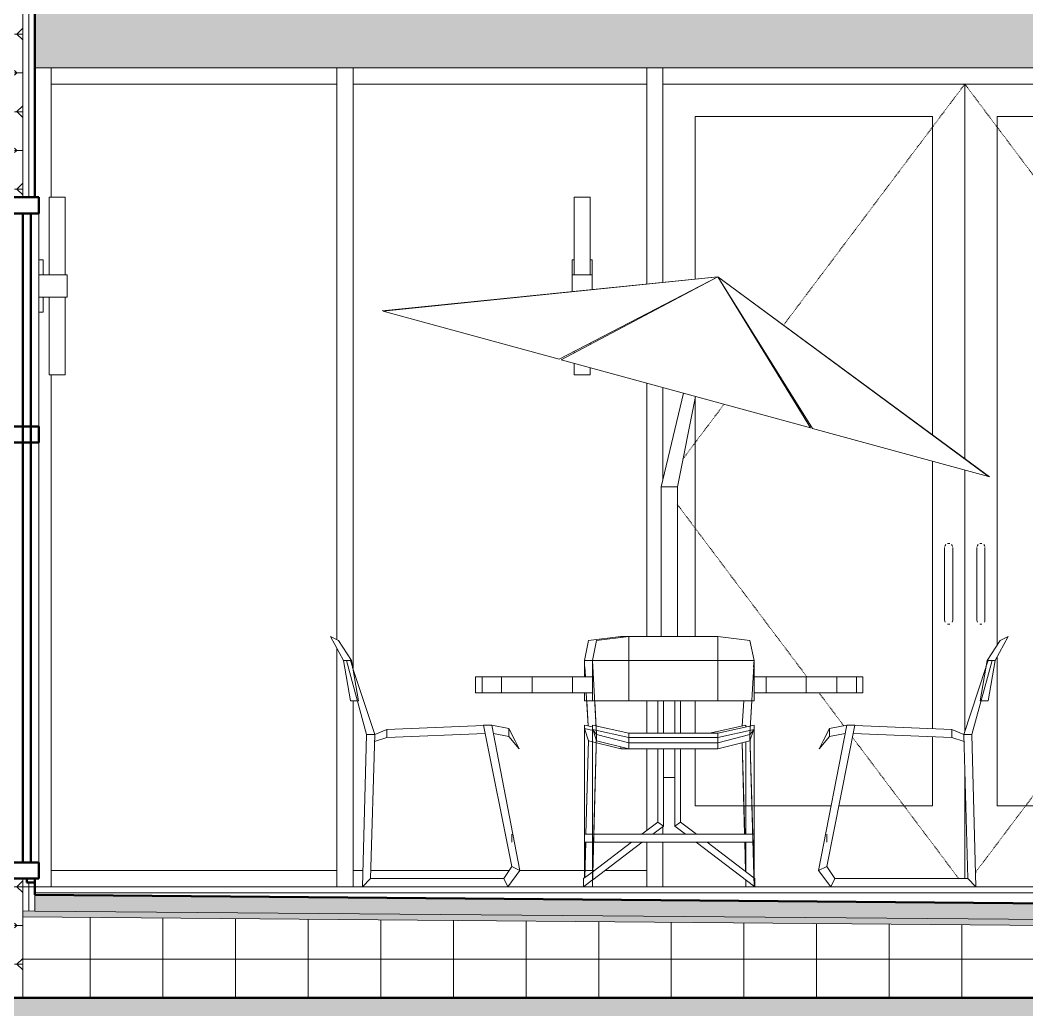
# Model space of a CAD drawing. Header units: inches. Extents: x -4169 to 1217, y -214 to 588.
# Drawn here: x -3401.7 to -3276.9, y -15.2 to 107.3 of the extents above; entities that cross this region are included whole.
import ezdxf

# ---------------------------------------------------------------- set-up
doc = ezdxf.new("R2010")
doc.units = ezdxf.units.IN
doc.header["$MEASUREMENT"] = 0
for name, pattern in [('Aligning Line 1_8_', [0.25, 0.125, -0.125]), ('Dash 1_16_', [0.125, 0.0625, -0.0625]), ('Grid Line 1_2_', [0.875, 0.5, -0.125, 0.125, -0.125])]:
    doc.linetypes.add(name, pattern=pattern)
for name, color, linetype, lineweight in [('0-1', 7, 'Continuous', 5), ('A-DOOR', 31, 'Continuous', 13), ('A-DOOR-3', 31, 'Continuous', 9), ('A-DOOR-4', 31, 'Dash 1_16_', 9), ('A-DOOR-FRAM', 31, 'Continuous', 9), ('A-FLOR', 192, 'Continuous', 13), ('A-FLOR-3', 192, 'Continuous', 50), ('A-FLOR-LEVL-1', 51, 'Grid Line 1_2_', 9), ('A-FLOR-MCUT', 51, 'Continuous', 13), ('A-FLOR-PATT-1', 8, 'Continuous', 9), ('A-GLAZ', 151, 'Continuous', 13), ('A-GLAZ-2', 151, 'Continuous', 50), ('A-GLAZ-CWMG', 51, 'Continuous', 9), ('A-WALL', 113, 'Continuous', 13), ('A-WALL-2', 113, 'Continuous', 50), ('A-WALL-PATT-3', 111, 'Continuous', 9), ('E-LITE-EQPM', 33, 'Continuous', 9), ('G-ANNO-SYMB', 111, 'Aligning Line 1_8_', 9), ('G-ANNO-SYMB-2', 147, 'Aligning Line 1_8_', 9), ('G-IMPT', 8, 'Continuous', 9), ('L-SITE', 91, 'Continuous', 9)]:
    doc.layers.add(name, color=color, linetype=linetype, lineweight=lineweight)
pattern_1 = [(0, (0, 0), (0, 4.798), []), (315, (0, 0), (4.7984266, 0), [6.786, -6.786]), (45, (0, 0), (4.7984266, 0), [6.786, -6.786])]

# ---------------------------------------------------------------- blocks, each defined once
blk = doc.blocks.new('CTR - 2nd Phase_rvt-1-BUILDING ELEVATION - COURTYARD - LOOKING EAST')
at = {"layer": 'A-FLOR-LEVL-1'}
blk.add_line((-4168.71, 0), (-1814.21, 0), dxfattribs=at)
blk = doc.blocks.new('CTR  - Topography_rvt-1-BUILDING ELEVATION - COURTYARD - LOOKING EAST')
at = {"layer": 'A-FLOR-LEVL-1'}
blk.add_line((-4168.71, 0), (-1814.21, 0), dxfattribs=at)
at = {"layer": 'G-ANNO-SYMB-2'}
blk.add_line((-1910.92, 0), (-4072.02, 0), dxfattribs=at)
blk = doc.blocks.new('CTR - 1st Phase - Common Walls_rvt-1-BUILDING ELEVATION - COURTYARD - LOOKING EAST')
at = {"layer": 'A-FLOR-LEVL-1'}
blk.add_line((-4168.71, 0), (-1814.21, 0), dxfattribs=at)
at = {"layer": 'G-ANNO-SYMB-2'}
blk.add_line((-1910.92, 0), (-4072.02, 0), dxfattribs=at)
blk = doc.blocks.new('Outdoor Table01 - 02ZUTB01_dwg-1294291-BUILDING ELEVATION - COURTYARD - LOOKING EAST')
at = {"layer": 'G-IMPT'}
for p, q in [((-3133.12, 75.5), (-3174.7, 71.29)), ((-3133.12, 75.5), (-3174.7, 71.29)), ((-3133.12, 75.5), (-3174.59, 71.26)), ((-3133.12, 75.5), (-3152.76, 65.31)), ((-3152.51, 65.24), (-3133.12, 75.5)), ((-3133.12, 75.5), (-3121.63, 56.82)), ((-3133.12, 75.5), (-3099.44, 50.77)), ((-3133.12, 75.5), (-3099.44, 50.77)), ((-3133.12, 75.5), (-3121.38, 56.75)), ((-3133.12, 75.5), (-3099.55, 50.8)), ((-3174.59, 71.26), (-3152.76, 65.31)), ((-3152.51, 65.24), (-3121.63, 56.82)), ((-3140.12, 49.5), (-3137.34, 61.1)), ((-3138.12, 49.5), (-3135.88, 60.7)), ((-3121.38, 56.75), (-3099.55, 50.8)), ((-3140.12, 31), (-3140.12, 49.5)), ((-3140.12, 49.5), (-3138.12, 49.5)), ((-3138.12, 31), (-3138.12, 49.5)), ((-3181.11, 31), (-3180.11, 30.5)), ((-3181.11, 31), (-3179.49, 28)), ((-3178.49, 28), (-3180.11, 30.5)), ((-3149.12, 30.5), (-3149.62, 28)), ((-3145.12, 31), (-3149.12, 30.5)), ((-3148.12, 30.5), (-3148.62, 28)), ((-3144.12, 31), (-3148.12, 30.5)), ((-3144.12, 31), (-3145.12, 31)), ((-3145.12, 31), (-3145.12, 30.87)), ((-3144.12, 31), (-3133.12, 31)), ((-3144.12, 31), (-3144.12, 28)), ((-3133.12, 31), (-3129.12, 30.5)), ((-3133.12, 31), (-3133.12, 28)), ((-3128.62, 28), (-3129.12, 30.5)), ((-3098.14, 30.5), (-3099.75, 28)), ((-3097.14, 31), (-3098.75, 28)), ((-3098.14, 30.5), (-3097.14, 31)), ((-3179.49, 28), (-3178.62, 23)), ((-3179.49, 28), (-3179.12, 28)), ((-3178.62, 28), (-3179.12, 28)), ((-3179.12, 28), (-3176.62, 18.83)), ((-3178.37, 27.21), (-3178.62, 28)), ((-3178.62, 28), (-3178.49, 28)), ((-3178.49, 28), (-3177.62, 23)), ((-3149.62, 28), (-3149.62, 26)), ((-3148.62, 28), (-3149.62, 28)), ((-3148.12, 18.83), (-3148.62, 28)), ((-3148.58, 27.21), (-3148.62, 28)), ((-3148.62, 28), (-3148.62, 23)), ((-3144.12, 28), (-3148.62, 28)), ((-3144.12, 28), (-3133.12, 28)), ((-3144.12, 28), (-3144.12, 23)), ((-3133.12, 28), (-3128.62, 28)), ((-3133.12, 28), (-3133.12, 23)), ((-3128.62, 28), (-3129.12, 18.83)), ((-3128.62, 28), (-3128.67, 27.21)), ((-3128.62, 28), (-3128.62, 23)), ((-3101.62, 18.83), (-3099.12, 28)), ((-3099.75, 28), (-3100.62, 23)), ((-3099.88, 27.21), (-3099.62, 28)), ((-3099.62, 28), (-3099.75, 28)), ((-3099.62, 28), (-3099.12, 28)), ((-3098.75, 28), (-3099.62, 23)), ((-3098.75, 28), (-3099.12, 28)), ((-3175.62, 18.83), (-3178.35, 27.15)), ((-3149.51, 26), (-3149.58, 27.21)), ((-3102.62, 18.83), (-3099.9, 27.15)), ((-3162.31, 26), (-3163.12, 26)), ((-3163.12, 24), (-3163.12, 26)), ((-3159.91, 26), (-3162.31, 26)), ((-3162.31, 24), (-3162.31, 26)), ((-3156.09, 26), (-3159.91, 26)), ((-3159.91, 24), (-3159.91, 26)), ((-3151.12, 26), (-3156.09, 26)), ((-3156.09, 24), (-3156.09, 26)), ((-3148.62, 26), (-3151.12, 26)), ((-3151.12, 24), (-3151.12, 26)), ((-3127.12, 26), (-3128.62, 26)), ((-3122.15, 26), (-3127.12, 26)), ((-3127.12, 24), (-3127.12, 26)), ((-3118.34, 26), (-3122.15, 26)), ((-3122.15, 24), (-3122.15, 26)), ((-3115.94, 26), (-3118.34, 26)), ((-3118.34, 24), (-3118.34, 26)), ((-3115.12, 26), (-3115.94, 26)), ((-3115.94, 24), (-3115.94, 26)), ((-3115.12, 24), (-3115.12, 26)), ((-3162.31, 24), (-3163.12, 24)), ((-3159.91, 24), (-3162.31, 24)), ((-3156.09, 24), (-3159.91, 24)), ((-3151.12, 24), (-3156.09, 24)), ((-3148.62, 24), (-3151.12, 24)), ((-3149.62, 24), (-3149.62, 23)), ((-3149.18, 19.9), (-3149.41, 24)), ((-3127.12, 24), (-3128.62, 24)), ((-3122.15, 24), (-3127.12, 24)), ((-3118.34, 24), (-3122.15, 24)), ((-3115.94, 24), (-3118.34, 24)), ((-3115.12, 24), (-3115.94, 24)), ((-3177.76, 23), (-3178.62, 23)), ((-3177.62, 23), (-3177.68, 23)), ((-3149.62, 23), (-3148.62, 23)), ((-3149.35, 23), (-3149.18, 19.9)), ((-3144.12, 23), (-3148.62, 23)), ((-3148.12, 18.83), (-3148.35, 23)), ((-3133.12, 23), (-3144.12, 23)), ((-3140.54, 23), (-3140.54, 19)), ((-3139.83, 23), (-3139.83, 19)), ((-3138.42, 19), (-3138.42, 23)), ((-3137.71, 19), (-3137.71, 23)), ((-3128.62, 23), (-3133.12, 23)), ((-3130.07, 19.9), (-3129.9, 23)), ((-3130.07, 19.9), (-3129.9, 23)), ((-3128.9, 23), (-3129.12, 18.83)), ((-3100.56, 23), (-3100.62, 23)), ((-3099.62, 23), (-3100.49, 23)), ((-3161.12, 20), (-3174.12, 19.48)), ((-3158.62, 2.5), (-3162.12, 20)), ((-3161.12, 20), (-3162.12, 20)), ((-3157.62, 2), (-3161.12, 20)), ((-3158.99, 19.59), (-3161.12, 20)), ((-3149.62, 19.59), (-3149.62, 20)), ((-3149.62, 20), (-3148.62, 19.78)), ((-3148.62, 20), (-3148.62, 19.48)), ((-3144.12, 19), (-3148.62, 20)), ((-3134.12, 19), (-3129.62, 20)), ((-3128.62, 20), (-3133.12, 19)), ((-3129.62, 19.78), (-3129.62, 20)), ((-3128.62, 20), (-3128.62, 19.48)), ((-3117.12, 20), (-3120.62, 2)), ((-3119.62, 2.5), (-3116.12, 20)), ((-3119.25, 19.59), (-3117.12, 20)), ((-3117.12, 20), (-3116.12, 20)), ((-3117.12, 20), (-3104.12, 19.48)), ((-3176.62, 18.83), (-3177.12, 0)), ((-3175.62, 18.83), (-3176.62, 18.83)), ((-3175.62, 18.83), (-3176.12, 1)), ((-3174.12, 19.48), (-3175.62, 18.83)), ((-3174.12, 19.48), (-3174.12, 18.48)), ((-3161.92, 18.97), (-3174.12, 18.48)), ((-3158.99, 18.59), (-3160.92, 18.96)), ((-3158.99, 19.59), (-3158.21, 18.07)), ((-3158.99, 19.59), (-3158.99, 18.59)), ((-3149.62, 6.5), (-3149.62, 19.59)), ((-3149.62, 2), (-3149.62, 19.59)), ((-3149.62, 19.59), (-3149.12, 18.07)), ((-3149.62, 19.59), (-3149.62, 19.48)), ((-3149.62, 19.59), (-3148.54, 19.35)), ((-3149.62, 19.48), (-3149.56, 19.4)), ((-3148.62, 19.48), (-3148.62, 6.5)), ((-3148.62, 2.5), (-3148.62, 19.48)), ((-3148.62, 19.48), (-3148.12, 18.83)), ((-3144.12, 18.48), (-3148.62, 19.48)), ((-3148.62, 0), (-3148.12, 18.83)), ((-3148.62, 1), (-3148.12, 18.83)), ((-3148.12, 18.07), (-3148.56, 19.4)), ((-3144.12, 17.83), (-3148.12, 18.83)), ((-3133.12, 19), (-3144.12, 19)), ((-3144.12, 18.48), (-3144.12, 19)), ((-3128.62, 19.48), (-3133.12, 18.48)), ((-3133.12, 19), (-3133.12, 18.48)), ((-3129.12, 18.83), (-3133.12, 17.83)), ((-3128.62, 19.48), (-3129.12, 18.83)), ((-3128.68, 19.4), (-3129.12, 18.07)), ((-3129.12, 18.83), (-3128.62, 0)), ((-3129.12, 18.83), (-3128.62, 1)), ((-3128.62, 2.5), (-3128.62, 19.48)), ((-3128.62, 6.5), (-3128.62, 19.48)), ((-3120.04, 18.07), (-3119.25, 19.59)), ((-3119.25, 18.59), (-3119.25, 19.59)), ((-3117.33, 18.96), (-3119.25, 18.59)), ((-3104.12, 18.48), (-3116.33, 18.97)), ((-3104.12, 19.48), (-3102.62, 18.83)), ((-3104.12, 18.48), (-3104.12, 19.48)), ((-3102.12, 1), (-3102.62, 18.83)), ((-3101.62, 18.83), (-3102.62, 18.83)), ((-3101.12, 0), (-3101.62, 18.83)), ((-3174.12, 18.48), (-3175.65, 17.98)), ((-3158.99, 18.59), (-3157.71, 17.07)), ((-3158.21, 18.07), (-3157.71, 17.07)), ((-3149.14, 18.13), (-3149.47, 6.49)), ((-3149.14, 18.13), (-3149.47, 6.49)), ((-3149.14, 18.12), (-3149.45, 6.49)), ((-3149.12, 18.07), (-3145.12, 17.07)), ((-3144.12, 17.07), (-3148.12, 18.07)), ((-3133.12, 18.48), (-3144.12, 18.48)), ((-3144.12, 17.83), (-3144.12, 18.48)), ((-3133.12, 17.83), (-3144.12, 17.83)), ((-3144.12, 17.83), (-3144.12, 17.07)), ((-3133.12, 18.48), (-3133.12, 17.83)), ((-3129.12, 18.07), (-3133.12, 17.07)), ((-3133.12, 17.83), (-3133.12, 17.07)), ((-3129.78, 6.5), (-3130.1, 17.82)), ((-3129.8, 6.5), (-3130.1, 17.82)), ((-3129.78, 6.5), (-3130.1, 17.82)), ((-3129.62, 6.5), (-3129.62, 17.94)), ((-3129.62, 6.5), (-3129.62, 17.94)), ((-3119.25, 18.59), (-3120.54, 17.07)), ((-3120.54, 17.07), (-3120.04, 18.07)), ((-3102.6, 17.98), (-3104.12, 18.48)), ((-3145.12, 17.32), (-3145.12, 17.07)), ((-3145.12, 17.07), (-3144.12, 17.07)), ((-3133.12, 17.07), (-3144.12, 17.07)), ((-3140.54, 17.07), (-3140.54, 8)), ((-3139.83, 17.07), (-3139.83, 7.5)), ((-3138.42, 7.5), (-3138.42, 17.07)), ((-3137.71, 8), (-3137.71, 17.07)), ((-3139.83, 13.5), (-3138.42, 13.5)), ((-3140.54, 8), (-3142.51, 6.5)), ((-3139.83, 7.5), (-3141.15, 6.5)), ((-3139.83, 7.5), (-3140.54, 8)), ((-3137.71, 8), (-3138.42, 7.5)), ((-3138.42, 7.5), (-3137.1, 6.5)), ((-3137.71, 8), (-3135.74, 6.5)), ((-3158.62, 6.5), (-3158.62, 5.5)), ((-3148.62, 6.5), (-3149.62, 6.5)), ((-3149.62, 6.5), (-3149.62, 5.5)), ((-3148.62, 6.5), (-3148.62, 5.5)), ((-3148.62, 6.5), (-3148.47, 6.5)), ((-3148.45, 6.5), (-3128.8, 6.5)), ((-3128.78, 6.5), (-3128.62, 6.5)), ((-3128.62, 6.5), (-3128.62, 5.5)), ((-3119.62, 5.5), (-3119.62, 6.5)), ((-3148.62, 5.5), (-3149.62, 5.5)), ((-3149.5, 5.5), (-3149.62, 1.08)), ((-3149.62, 2.5), (-3149.62, 5.5)), ((-3149.5, 5.5), (-3149.62, 1.08)), ((-3149.48, 5.5), (-3149.59, 1.1)), ((-3148.62, 5.5), (-3148.5, 5.5)), ((-3148.62, 5.5), (-3148.62, 2)), ((-3142.47, 5.5), (-3148.6, 0.86)), ((-3143.82, 5.5), (-3148.57, 1.88)), ((-3148.48, 5.5), (-3128.77, 5.5)), ((-3135.78, 5.5), (-3128.52, 0)), ((-3134.43, 5.5), (-3128.65, 1.1)), ((-3129.67, 1.88), (-3129.77, 5.5)), ((-3129.65, 1.86), (-3129.75, 5.5)), ((-3129.65, 1.86), (-3129.75, 5.5)), ((-3129.62, 2), (-3129.62, 5.5)), ((-3129.62, 2.5), (-3129.62, 5.5)), ((-3128.75, 5.5), (-3128.62, 5.5)), ((-3128.62, 2), (-3128.62, 5.5)), ((-3159.62, 1), (-3158.62, 2.5)), ((-3158.62, 2.5), (-3157.62, 2)), ((-3149.62, 1.08), (-3149.62, 2.5)), ((-3149.62, 2.5), (-3149.62, 2)), ((-3148.62, 2.5), (-3148.62, 1)), ((-3148.62, 2), (-3148.62, 2.5)), ((-3129.62, 2.5), (-3129.62, 1.84)), ((-3129.62, 2), (-3129.62, 2.5)), ((-3128.62, 1), (-3128.62, 2.5)), ((-3128.62, 2.5), (-3128.62, 2)), ((-3120.62, 2), (-3119.62, 2.5)), ((-3119.62, 2.5), (-3118.62, 1)), ((-3159.12, 0), (-3157.62, 2)), ((-3148.6, 1.86), (-3149.73, 1)), ((-3149.62, 1.08), (-3149.62, 2)), ((-3148.62, 2), (-3148.62, 1)), ((-3129.62, 2), (-3129.62, 1.84)), ((-3128.62, 1), (-3128.62, 2)), ((-3120.62, 2), (-3119.12, 0)), ((-3177.12, 0), (-3176.12, 1)), ((-3176.12, 1), (-3159.62, 1)), ((-3159.62, 1), (-3159.12, 0)), ((-3149.73, 1), (-3149.73, 0)), ((-3148.62, 0.84), (-3149.73, 0)), ((-3149.62, 0.08), (-3149.62, 0)), ((-3149.62, 0), (-3149.62, 0.08)), ((-3149.62, 0), (-3149.62, 0.08)), ((-3149.62, 0.08), (-3149.62, 0)), ((-3148.62, 1), (-3148.62, 0)), ((-3129.62, 0), (-3129.65, 0.86)), ((-3129.62, 0.84), (-3129.62, 0)), ((-3129.62, 0.84), (-3129.62, 0)), ((-3129.62, 0.84), (-3129.62, 0)), ((-3128.63, 1.08), (-3128.52, 1)), ((-3128.62, 0), (-3128.62, 1)), ((-3128.52, 1), (-3128.52, 0)), ((-3118.62, 1), (-3119.12, 0)), ((-3118.62, 1), (-3102.12, 1)), ((-3102.12, 1), (-3101.12, 0)), ((-3177.12, 0), (-3159.12, 0)), ((-3119.12, 0), (-3101.12, 0))]:
    blk.add_line(p, q, dxfattribs=at)
blk = doc.blocks.new('Outdoor Table01 - Outdoor Table01-1899970-BUILDING ELEVATION - COURTYARD - LOOKING EAST')
blk.add_blockref('Outdoor Table01 - 02ZUTB01_dwg-1294291-BUILDING ELEVATION - COURTYARD - LOOKING EAST', (0, 0))
blk = doc.blocks.new('Rectangular Mullion - 2_ x 4_ rectangular-1900516-BUILDING ELEVATION - COURTYARD - LOOKING EAST')
at = {"layer": 'A-GLAZ-CWMG'}
for p, q in [((-3397.83, 99.38), (-3397.83, 101.38)), ((-3362.43, 101.38), (-3397.83, 101.38)), ((-3362.43, 101.38), (-3362.43, 99.38)), ((-3397.83, 99.38), (-3362.43, 99.38))]:
    blk.add_line(p, q, dxfattribs=at)
blk = doc.blocks.new('Rectangular Mullion - 2_ x 4_ rectangular-1900521-BUILDING ELEVATION - COURTYARD - LOOKING EAST')
at = {"layer": 'A-GLAZ-CWMG'}
for p, q in [((-3397.82, 0), (-3397.82, 2)), ((-3362.42, 2), (-3397.82, 2)), ((-3362.42, 2), (-3362.42, 0)), ((-3397.82, 0), (-3362.42, 0))]:
    blk.add_line(p, q, dxfattribs=at)
blk = doc.blocks.new('Rectangular Mullion - 2_ x 4_ rectangular-1900522-BUILDING ELEVATION - COURTYARD - LOOKING EAST')
at = {"layer": 'A-GLAZ-CWMG'}
for p, q in [((-3360.43, 0), (-3360.43, 2)), ((-3359.2, 2), (-3360.43, 2)), ((-3341.08, 2), (-3358.22, 2)), ((-3331.72, 2), (-3339.75, 2)), ((-3330.72, 2), (-3331.7, 2)), ((-3330.54, 2), (-3330.7, 2)), ((-3324.03, 2), (-3329.22, 2)), ((-3324.03, 2), (-3324.03, 0)), ((-3360.43, 0), (-3359.25, 0)), ((-3341.25, 0), (-3324.03, 0))]:
    blk.add_line(p, q, dxfattribs=at)
blk = doc.blocks.new('Rectangular Mullion - 2_ x 4_ rectangular-2110445-BUILDING ELEVATION - COURTYARD - LOOKING EAST')
at = {"layer": 'A-GLAZ-CWMG'}
for p, q in [((-3399.82, 101.38), (-3397.82, 101.38)), ((-3399.82, 101.38), (-3399.82, 85.37)), ((-3397.82, 85.37), (-3397.82, 101.38)), ((-3397.82, 0), (-3397.82, 63.38)), ((-3399.82, 1), (-3399.82, 0)), ((-3397.82, 0), (-3399.82, 0))]:
    blk.add_line(p, q, dxfattribs=at)
blk = doc.blocks.new('Rectangular Mullion - 2_ x 4_ rectangular-2110449-BUILDING ELEVATION - COURTYARD - LOOKING EAST')
at = {"layer": 'A-GLAZ-CWMG'}
for p, q in [((-3362.43, 101.38), (-3360.43, 101.38)), ((-3362.43, 101.38), (-3362.43, 30.6)), ((-3360.43, 27.01), (-3360.43, 101.38)), ((-3362.43, 29.5), (-3362.43, 0)), ((-3360.43, 0), (-3360.43, 23)), ((-3360.43, 0), (-3362.43, 0))]:
    blk.add_line(p, q, dxfattribs=at)
blk = doc.blocks.new('Storefront_Entry_Door-_Single_7051 - Store Front Single Door-2110454-BUILDING ELEVATION - COURTYARD - LOOKING EAST')
at = {"layer": 'A-DOOR-3'}
for p, q in [((-3287.13, 41), (-3287.13, 34)), ((-3286.13, 34), (-3286.13, 41))]:
    blk.add_line(p, q, dxfattribs=at)
at = {"layer": 'A-DOOR-3', "flags": 128}
for points in [[(-3287.13, 42), (-3287.13, 42), (-3287.13, 42), (-3287.13, 41.99), (-3287.13, 41.99), (-3287.13, 41.98), (-3287.13, 41.97), (-3287.13, 41.96), (-3287.13, 41.95), (-3287.13, 41.94), (-3287.13, 41.92), (-3287.13, 41.9), (-3287.13, 41.89), (-3287.13, 41.87), (-3287.13, 41.85), (-3287.13, 41.83), (-3287.13, 41.8), (-3287.13, 41.78), (-3287.13, 41.75), (-3287.13, 41.72), (-3287.13, 41.7), (-3287.13, 41.67), (-3287.13, 41.64), (-3287.13, 41.61), (-3287.13, 41.57), (-3287.13, 41.54), (-3287.13, 41.51), (-3287.13, 41.47), (-3287.13, 41.44), (-3287.13, 41.4), (-3287.13, 41.36), (-3287.13, 41.32), (-3287.13, 41.29), (-3287.13, 41.25), (-3287.13, 41.21), (-3287.13, 41.17), (-3287.13, 41.13), (-3287.13, 41.09), (-3287.13, 41.05), (-3287.13, 41.01), (-3287.13, 41)], [(-3286.13, 41), (-3286.13, 41.04), (-3286.13, 41.08), (-3286.13, 41.12), (-3286.13, 41.16), (-3286.13, 41.2), (-3286.13, 41.24), (-3286.13, 41.28), (-3286.13, 41.31), (-3286.13, 41.35), (-3286.13, 41.39), (-3286.13, 41.43), (-3286.13, 41.46), (-3286.13, 41.5), (-3286.13, 41.53), (-3286.13, 41.56), (-3286.13, 41.6), (-3286.13, 41.63), (-3286.13, 41.66), (-3286.13, 41.69), (-3286.13, 41.72), (-3286.13, 41.74), (-3286.13, 41.77), (-3286.13, 41.8), (-3286.13, 41.82), (-3286.13, 41.84), (-3286.13, 41.86), (-3286.13, 41.88), (-3286.13, 41.9), (-3286.13, 41.92), (-3286.13, 41.93), (-3286.13, 41.95), (-3286.13, 41.96), (-3286.13, 41.97), (-3286.13, 41.98), (-3286.13, 41.99), (-3286.13, 41.99), (-3286.13, 42), (-3286.13, 42), (-3286.13, 42)], [(-3287.13, 34), (-3287.13, 33.96), (-3287.13, 33.92), (-3287.13, 33.88), (-3287.13, 33.84), (-3287.13, 33.8), (-3287.13, 33.76), (-3287.13, 33.72), (-3287.13, 33.69), (-3287.13, 33.65), (-3287.13, 33.61), (-3287.13, 33.57), (-3287.13, 33.54), (-3287.13, 33.5), (-3287.13, 33.47), (-3287.13, 33.44), (-3287.13, 33.4), (-3287.13, 33.37), (-3287.13, 33.34), (-3287.13, 33.31), (-3287.13, 33.28), (-3287.13, 33.26), (-3287.13, 33.23), (-3287.13, 33.2), (-3287.13, 33.18), (-3287.13, 33.16), (-3287.13, 33.14), (-3287.13, 33.12), (-3287.13, 33.1), (-3287.13, 33.08), (-3287.13, 33.07), (-3287.13, 33.05), (-3287.13, 33.04), (-3287.13, 33.03), (-3287.13, 33.02), (-3287.13, 33.01), (-3287.13, 33.01), (-3287.13, 33), (-3287.13, 33), (-3287.13, 33)], [(-3286.13, 33), (-3286.13, 33), (-3286.13, 33), (-3286.13, 33.01), (-3286.13, 33.01), (-3286.13, 33.02), (-3286.13, 33.03), (-3286.13, 33.04), (-3286.13, 33.05), (-3286.13, 33.06), (-3286.13, 33.08), (-3286.13, 33.1), (-3286.13, 33.11), (-3286.13, 33.13), (-3286.13, 33.15), (-3286.13, 33.17), (-3286.13, 33.2), (-3286.13, 33.22), (-3286.13, 33.25), (-3286.13, 33.28), (-3286.13, 33.3), (-3286.13, 33.33), (-3286.13, 33.36), (-3286.13, 33.39), (-3286.13, 33.43), (-3286.13, 33.46), (-3286.13, 33.49), (-3286.13, 33.53), (-3286.13, 33.56), (-3286.13, 33.6), (-3286.13, 33.64), (-3286.13, 33.68), (-3286.13, 33.71), (-3286.13, 33.75), (-3286.13, 33.79), (-3286.13, 33.83), (-3286.13, 33.87), (-3286.13, 33.91), (-3286.13, 33.95), (-3286.13, 33.99), (-3286.13, 34)]]:
    blk.add_lwpolyline(points, dxfattribs=at)
at = {"layer": 'A-DOOR-3'}
for centre, start, end in [((-3286.63, 42), 90, 105), ((-3286.63, 42), 75, 90), ((-3286.63, 42), 135, 165), ((-3286.63, 42), 15, 45), ((-3286.63, 33), 180, 210), ((-3286.63, 33), 255, 270), ((-3286.63, 33), 270, 285), ((-3286.63, 33), 330, 0)]:
    blk.add_arc(centre, 0.5, start, end, dxfattribs=at)
at = {"layer": 'A-DOOR-4'}
for p, q in [((-3307.11, 69.51), (-3284.63, 99.38)), ((-3309.56, 66.25), (-3309.5, 66.33)), ((-3319.55, 52.97), (-3314.46, 59.74)), ((-3304.2, 26), (-3320.25, 47.33)), ((-3299.63, 19.93), (-3302.69, 24)), ((-3285.38, 1), (-3298.55, 18.5))]:
    blk.add_line(p, q, dxfattribs=at)
at = {"layer": 'A-DOOR-FRAM'}
for p, q in [((-3284.63, 99.38), (-3322.03, 99.38)), ((-3322.03, 99.38), (-3322.03, 74.81)), ((-3284.63, 52.97), (-3284.63, 99.38)), ((-3318.03, 95.38), (-3288.63, 95.38)), ((-3318.03, 75.22), (-3318.03, 95.38)), ((-3288.63, 95.38), (-3288.63, 55.91)), ((-3322.03, 71.98), (-3322.03, 71.91)), ((-3322.03, 61.8), (-3322.03, 50.42)), ((-3318.03, 31), (-3318.03, 60.61)), ((-3288.63, 52.69), (-3288.63, 19.58)), ((-3284.63, 19.2), (-3284.63, 51.6)), ((-3318.03, 19), (-3318.03, 23)), ((-3288.63, 18.58), (-3288.63, 10)), ((-3318.03, 10), (-3318.03, 17.07)), ((-3284.63, 1), (-3284.63, 14.54)), ((-3312.01, 10), (-3318.03, 10)), ((-3311.01, 10), (-3312, 10)), ((-3301.19, 10), (-3311, 10)), ((-3288.63, 10), (-3300.25, 10)), ((-3322.03, 7.45), (-3322.03, 6.5)), ((-3322.03, 5.5), (-3322.03, 0)), ((-3322.03, 0), (-3301.25, 0))]:
    blk.add_line(p, q, dxfattribs=at)
blk = doc.blocks.new('Storefront_Entry_Door-_Single_7051 - Store Front Single Door-2110455-BUILDING ELEVATION - COURTYARD - LOOKING EAST')
at = {"layer": 'A-DOOR-3'}
for p, q in [((-3283.13, 41), (-3283.13, 34)), ((-3282.13, 34), (-3282.13, 41))]:
    blk.add_line(p, q, dxfattribs=at)
at = {"layer": 'A-DOOR-3', "flags": 128}
for points in [[(-3283.13, 42), (-3283.13, 42), (-3283.13, 42), (-3283.13, 41.99), (-3283.13, 41.99), (-3283.13, 41.98), (-3283.13, 41.97), (-3283.13, 41.96), (-3283.13, 41.95), (-3283.13, 41.94), (-3283.13, 41.92), (-3283.13, 41.9), (-3283.13, 41.89), (-3283.13, 41.87), (-3283.13, 41.85), (-3283.13, 41.83), (-3283.13, 41.8), (-3283.13, 41.78), (-3283.13, 41.75), (-3283.13, 41.72), (-3283.13, 41.7), (-3283.13, 41.67), (-3283.13, 41.64), (-3283.13, 41.61), (-3283.13, 41.57), (-3283.13, 41.54), (-3283.13, 41.51), (-3283.13, 41.47), (-3283.13, 41.44), (-3283.13, 41.4), (-3283.13, 41.36), (-3283.13, 41.32), (-3283.13, 41.29), (-3283.13, 41.25), (-3283.13, 41.21), (-3283.13, 41.17), (-3283.13, 41.13), (-3283.13, 41.09), (-3283.13, 41.05), (-3283.13, 41.01), (-3283.13, 41)], [(-3282.13, 41), (-3282.13, 41.04), (-3282.13, 41.08), (-3282.13, 41.12), (-3282.13, 41.16), (-3282.13, 41.2), (-3282.13, 41.24), (-3282.13, 41.28), (-3282.13, 41.31), (-3282.13, 41.35), (-3282.13, 41.39), (-3282.13, 41.43), (-3282.13, 41.46), (-3282.13, 41.5), (-3282.13, 41.53), (-3282.13, 41.56), (-3282.13, 41.6), (-3282.13, 41.63), (-3282.13, 41.66), (-3282.13, 41.69), (-3282.13, 41.72), (-3282.13, 41.74), (-3282.13, 41.77), (-3282.13, 41.8), (-3282.13, 41.82), (-3282.13, 41.84), (-3282.13, 41.86), (-3282.13, 41.88), (-3282.13, 41.9), (-3282.13, 41.92), (-3282.13, 41.93), (-3282.13, 41.95), (-3282.13, 41.96), (-3282.13, 41.97), (-3282.13, 41.98), (-3282.13, 41.99), (-3282.13, 41.99), (-3282.13, 42), (-3282.13, 42), (-3282.13, 42)], [(-3283.13, 34), (-3283.13, 33.96), (-3283.13, 33.92), (-3283.13, 33.88), (-3283.13, 33.84), (-3283.13, 33.8), (-3283.13, 33.76), (-3283.13, 33.72), (-3283.13, 33.69), (-3283.13, 33.65), (-3283.13, 33.61), (-3283.13, 33.57), (-3283.13, 33.54), (-3283.13, 33.5), (-3283.13, 33.47), (-3283.13, 33.44), (-3283.13, 33.4), (-3283.13, 33.37), (-3283.13, 33.34), (-3283.13, 33.31), (-3283.13, 33.28), (-3283.13, 33.26), (-3283.13, 33.23), (-3283.13, 33.2), (-3283.13, 33.18), (-3283.13, 33.16), (-3283.13, 33.14), (-3283.13, 33.12), (-3283.13, 33.1), (-3283.13, 33.08), (-3283.13, 33.07), (-3283.13, 33.05), (-3283.13, 33.04), (-3283.13, 33.03), (-3283.13, 33.02), (-3283.13, 33.01), (-3283.13, 33.01), (-3283.13, 33), (-3283.13, 33), (-3283.13, 33)], [(-3282.13, 33), (-3282.13, 33), (-3282.13, 33), (-3282.13, 33.01), (-3282.13, 33.01), (-3282.13, 33.02), (-3282.13, 33.03), (-3282.13, 33.04), (-3282.13, 33.05), (-3282.13, 33.06), (-3282.13, 33.08), (-3282.13, 33.1), (-3282.13, 33.11), (-3282.13, 33.13), (-3282.13, 33.15), (-3282.13, 33.17), (-3282.13, 33.2), (-3282.13, 33.22), (-3282.13, 33.25), (-3282.13, 33.28), (-3282.13, 33.3), (-3282.13, 33.33), (-3282.13, 33.36), (-3282.13, 33.39), (-3282.13, 33.43), (-3282.13, 33.46), (-3282.13, 33.49), (-3282.13, 33.53), (-3282.13, 33.56), (-3282.13, 33.6), (-3282.13, 33.64), (-3282.13, 33.68), (-3282.13, 33.71), (-3282.13, 33.75), (-3282.13, 33.79), (-3282.13, 33.83), (-3282.13, 33.87), (-3282.13, 33.91), (-3282.13, 33.95), (-3282.13, 33.99), (-3282.13, 34)]]:
    blk.add_lwpolyline(points, dxfattribs=at)
at = {"layer": 'A-DOOR-3'}
for centre, start, end in [((-3282.63, 42), 90, 105), ((-3282.63, 42), 75, 90), ((-3282.63, 42), 135, 165), ((-3282.63, 42), 15, 45), ((-3282.63, 33), 180, 210), ((-3282.63, 33), 255, 270), ((-3282.63, 33), 270, 285), ((-3282.63, 33), 330, 0)]:
    blk.add_arc(centre, 0.5, start, end, dxfattribs=at)
at = {"layer": 'A-DOOR-4'}
for p, q in [((-3247.23, 49.69), (-3284.63, 99.38)), ((-3283.3, 1.77), (-3247.23, 49.69))]:
    blk.add_line(p, q, dxfattribs=at)
at = {"layer": 'A-DOOR-FRAM'}
for p, q in [((-3284.63, 99.38), (-3284.63, 52.97)), ((-3247.23, 99.38), (-3284.63, 99.38)), ((-3247.23, 0), (-3247.23, 99.38)), ((-3280.63, 29.93), (-3280.63, 95.38)), ((-3280.63, 95.38), (-3251.23, 95.38)), ((-3251.23, 95.38), (-3251.23, 10)), ((-3284.63, 51.6), (-3284.63, 19.2)), ((-3280.63, 10), (-3280.63, 28.46)), ((-3284.63, 14.54), (-3284.63, 1)), ((-3251.23, 10), (-3280.63, 10)), ((-3283.25, 0), (-3247.23, 0))]:
    blk.add_line(p, q, dxfattribs=at)
blk = doc.blocks.new('Rectangular Mullion - 2_ x 4_ rectangular-1900519-BUILDING ELEVATION - COURTYARD - LOOKING EAST')
at = {"layer": 'A-GLAZ-CWMG'}
for p, q in [((-3360.43, 99.38), (-3360.43, 101.38)), ((-3324.03, 101.38), (-3360.43, 101.38)), ((-3324.03, 101.38), (-3324.03, 99.38)), ((-3360.43, 99.38), (-3324.03, 99.38))]:
    blk.add_line(p, q, dxfattribs=at)
blk = doc.blocks.new('Rectangular Mullion - 2_ x 4_ rectangular-2110456-BUILDING ELEVATION - COURTYARD - LOOKING EAST')
at = {"layer": 'A-GLAZ-CWMG'}
for p, q in [((-3322.03, 99.38), (-3322.03, 101.38)), ((-3284.63, 101.38), (-3322.03, 101.38)), ((-3322.03, 99.38), (-3284.63, 99.38))]:
    blk.add_line(p, q, dxfattribs=at)
blk = doc.blocks.new('Rectangular Mullion - 2_ x 4_ rectangular-2110457-BUILDING ELEVATION - COURTYARD - LOOKING EAST')
at = {"layer": 'A-GLAZ-CWMG'}
for p, q in [((-3247.23, 101.38), (-3284.63, 101.38)), ((-3247.23, 101.38), (-3247.23, 99.38)), ((-3284.63, 99.38), (-3247.23, 99.38))]:
    blk.add_line(p, q, dxfattribs=at)
blk = doc.blocks.new('Rectangular Mullion - 2_ x 4_ rectangular-V33-BUILDING ELEVATION - COURTYARD - LOOKING EAST')
at = {"layer": 'A-GLAZ-CWMG'}
for p, q in [((-3324.03, 101.38), (-3322.03, 101.38)), ((-3324.03, 101.38), (-3324.03, 74.6)), ((-3322.03, 74.81), (-3322.03, 101.38)), ((-3322.03, 71.91), (-3322.03, 71.98)), ((-3324.03, 70.94), (-3324.03, 70.85)), ((-3324.03, 62.35), (-3324.03, 31)), ((-3322.03, 50.42), (-3322.03, 61.8)), ((-3324.03, 23), (-3324.03, 19)), ((-3324.03, 17.07), (-3324.03, 6.96)), ((-3322.03, 6.5), (-3322.03, 7.45)), ((-3324.03, 5.5), (-3324.03, 0)), ((-3322.03, 0), (-3322.03, 5.5)), ((-3322.03, 0), (-3324.03, 0))]:
    blk.add_line(p, q, dxfattribs=at)
blk = doc.blocks.new('_THE_ WINDOW _ DOOR - Window - 1st Floor-2113398-BUILDING ELEVATION - COURTYARD - LOOKING EAST')
at = {"layer": 'A-GLAZ'}
for p, q in [((-3403.36, 57), (-3403.36, 83.37)), ((-3399.36, 83.37), (-3399.36, 57)), ((-3403.36, 3), (-3403.36, 55)), ((-3399.36, 55), (-3399.36, 3))]:
    blk.add_line(p, q, dxfattribs=at)
at = {"layer": 'A-GLAZ-2'}
for p, q in [((-3403.36, 85.37), (-3403.36, 83.37)), ((-3399.36, 85.37), (-3403.36, 85.37)), ((-3399.36, 83.37), (-3399.36, 85.37)), ((-3403.36, 83.37), (-3399.36, 83.37)), ((-3400.36, 83.37), (-3401.36, 83.37)), ((-3401.36, 83.37), (-3401.36, 3)), ((-3400.36, 3), (-3400.36, 83.37)), ((-3403.36, 57), (-3403.36, 55)), ((-3399.36, 57), (-3403.36, 57)), ((-3399.36, 55), (-3399.36, 57)), ((-3403.36, 55), (-3399.36, 55)), ((-3403.36, 3), (-3403.36, 1)), ((-3399.36, 3), (-3403.36, 3)), ((-3401.36, 3), (-3400.36, 3)), ((-3399.36, 1), (-3399.36, 3)), ((-3403.36, 1), (-3399.36, 1)), ((-3400.86, 1), (-3400.86, 0.5)), ((-3399.86, 1), (-3400.86, 1)), ((-3400.86, 0.5), (-3399.86, 0.5)), ((-3399.86, 0.5), (-3399.86, 1))]:
    blk.add_line(p, q, dxfattribs=at)
blk = doc.blocks.new('VISA-OW2400-02-SASS - OW2400-L30K-MVOLT-V47-BUILDING ELEVATION - COURTYARD - LOOKING EAST')
at = {"layer": 'E-LITE-EQPM'}
for p, q in [((-3333.03, 85.38), (-3331.03, 85.38)), ((-3333.03, 85.38), (-3333.03, 75.75)), ((-3331.03, 75.75), (-3331.03, 85.38)), ((-3333.28, 77.63), (-3333.03, 77.63)), ((-3333.28, 75.75), (-3333.28, 77.63)), ((-3331.03, 77.63), (-3330.78, 77.63)), ((-3330.78, 77.63), (-3330.78, 75.75)), ((-3333.28, 75.75), (-3330.78, 75.75)), ((-3333.28, 75.75), (-3333.28, 73.66)), ((-3330.78, 73.91), (-3330.78, 75.75)), ((-3333.03, 66.27), (-3333.03, 66.09)), ((-3331.03, 67.15), (-3331.03, 67.31)), ((-3333.03, 64.8), (-3333.03, 63.38)), ((-3331.03, 63.38), (-3331.03, 64.26)), ((-3331.03, 63.38), (-3333.03, 63.38))]:
    blk.add_line(p, q, dxfattribs=at)
blk = doc.blocks.new('VISA-OW2400-02-SASS - OW2400-L30K-MVOLT-V48-BUILDING ELEVATION - COURTYARD - LOOKING EAST')
at = {"layer": 'E-LITE-EQPM'}
for p, q in [((-3398.08, 85.38), (-3396.08, 85.38)), ((-3398.08, 85.38), (-3398.08, 75.75)), ((-3396.08, 85.38), (-3396.08, 75.75)), ((-3399.36, 77.63), (-3398.8, 77.63)), ((-3398.8, 77.63), (-3398.8, 75.75)), ((-3399.36, 75.75), (-3395.86, 75.75)), ((-3395.86, 75.75), (-3395.86, 73)), ((-3395.86, 73), (-3399.36, 73)), ((-3398.8, 73), (-3398.8, 71.13)), ((-3398.08, 73), (-3398.08, 63.38)), ((-3396.08, 73), (-3396.08, 63.38)), ((-3399.36, 71.13), (-3398.8, 71.13)), ((-3396.08, 63.38), (-3398.08, 63.38))]:
    blk.add_line(p, q, dxfattribs=at)

msp = doc.modelspace()

# ---------------------------------------------------------------- hatches: boundary and pattern name
at = {"layer": 'A-FLOR-PATT-1'}
h = msp.add_hatch(dxfattribs=at)
h.set_pattern_fill('FP_25', color=256, style=0, pattern_type=2)
h.set_pattern_definition([(0, (0, 0), (24, 24), [24, -24]), (0, (0, 9), (24, 24), [24, -24]), (0, (0, 18), (24, 24), [24, -24]), (90, (3, 21), (-24, 24), [24, -24]), (90, (12, 21), (-24, 24), [24, -24]), (90, (21, 21), (-24, 24), [24, -24])])
h.paths.add_polyline_path([(-2026.8918, -6.2547), (-1995.3335, -6.227), (-1933.3237, -3.0027), (-1933.3237, -1), (-1995.912, -4.2544), (-2026.8537, -4.2544), (-2099.3237, -1), (-2386.171, -4.2526), (-2492.8141, -4.2526), (-2670.0487, -1), (-2879.84, -4.2526), (-3016.4896, -4.2526), (-3399.8605, -1.0127), (-3399.8605, -3.0127), (-3016.4622, -6.2529), (-2879.8441, -6.2529), (-2670.0516, -3.0003), (-2492.8159, -6.2529), (-2383.6568, -6.2242), (-2099.3573, -3.0005), (-2029.1007, -6.1555)], flags=0)
h = msp.add_hatch(dxfattribs=at)
h.set_pattern_fill('FP_6', color=256, style=0, pattern_type=2)
h.set_pattern_definition(pattern_1)
h.paths.add_polyline_path([(-2026.9061, -7.0048), (-1995.3335, -6.978), (-1933.3237, -3.7537), (-1933.3237, -3.0027), (-1995.8659, -6.2547), (-2026.8918, -6.2547), (-2099.3573, -3.0005), (-2386.1864, -6.2529), (-2492.8159, -6.2529), (-2670.0516, -3.0003), (-2879.8441, -6.2529), (-3016.4622, -6.2529), (-3401.3605, -3.0001), (-3401.3605, -3.7501), (-3016.4519, -7.003), (-2879.8456, -7.003), (-2670.0527, -3.7504), (-2492.8166, -7.003), (-2383.6568, -6.9742), (-2099.3699, -3.7507), (-2029.1007, -6.9063)], flags=0)
h = msp.add_hatch(dxfattribs=at)
h.set_pattern_fill('FP_26', color=256, style=0, pattern_type=2)
h.set_pattern_definition([(0, (0, 0), (0, 9), []), (90, (0, 0), (-9, 6e-16), [])])
h.paths.add_polyline_path([(-2316.1223, -13.75), (-1933.3237, -13.75), (-1933.3237, -3.7537), (-1995.8486, -7.0048), (-2026.9061, -7.0048), (-2099.3699, -3.7507), (-2386.1922, -7.003), (-2492.8166, -7.003), (-2670.0527, -3.7504), (-2879.8456, -7.003), (-3016.4519, -7.003), (-3401.3605, -3.7501), (-3401.3605, -13.75), (-2333.006, -13.75)], flags=0)
h = msp.add_hatch(dxfattribs=at)
h.set_pattern_fill('FP_1', color=256, style=0, pattern_type=2)
h.set_pattern_definition([(0, (0, 0), (30.72, 7.68), [1.267, -21.773, 1.267, -21.773, -122.88]), (0, (0, 0), (30.72, 7.68), [-46.08, 1.267, -44.813, 1.267, -21.773, -53.76]), (0, (0, 0), (30.72, 7.68), [-115.2, 1.267, -14.093, 1.267, -37.133]), (120, (11.52, 3.84), (-22.011075, 22.7643), [1.267, -21.773, 1.267, -21.773, -122.88]), (120, (11.52, 3.84), (-22.011075, 22.7643), [-46.08, 1.267, -44.813, 1.267, -21.773, -53.76]), (120, (11.52, 3.84), (-22.011075, 22.7643), [-115.2, 1.267, -14.093, 1.267, -37.133]), (240, (15.36, 19.2), (-8.708925, -30.4443), [1.267, -21.773, 1.267, -21.773, -122.88]), (240, (15.36, 19.2), (-8.708925, -30.4443), [-46.08, 1.267, -44.813, 1.267, -21.773, -53.76]), (240, (15.36, 19.2), (-8.708925, -30.4443), [-115.2, 1.267, -14.093, 1.267, -37.133])])
h.paths.add_polyline_path([(-2248.5878, -16.75), (-1933.3237, -16.75), (-1933.3237, -13.75), (-3407.8605, -13.75), (-3407.8605, -16.75), (-2265.4715, -16.75)], flags=0)
at = {"layer": 'A-WALL-PATT-3'}
h = msp.add_hatch(dxfattribs=at)
h.set_pattern_fill('FP_6', color=256, style=0, pattern_type=2)
h.set_pattern_definition(pattern_1)
h.paths.add_polyline_path([(-3401.3605, -13.75), (-3401.3605, 1), (-3402.3605, 1), (-3402.3605, -13.75)], flags=0)
h.paths.add_polyline_path([(-3401.3605, 85.375), (-3401.3605, 112), (-3402.3605, 112), (-3402.3605, 85.375)], flags=0)
h = msp.add_hatch(dxfattribs=at)
h.set_pattern_fill('FP_31', color=256, style=0, pattern_type=2)
h.set_pattern_definition([(0, (-3404.173, 0.8), (0, 4), []), (90, (-3404.173, 0.8), (-8, 8), [4, -28]), (90, (-3388.173, 4.8), (-8, 8), [4, -28])])
h.paths.add_polyline_path([(-2215.5237, -1.0262), (-2097.8237, -1), (-2097.8237, 109.75), (-3399.8605, 109.75), (-3399.8237, 101.375), (-2948.0737, 101.375), (-2948.0737, 0), (-2949.6105, 0), (-2949.5712, -1), (-2936.7155, -1), (-2935.8605, 1.25), (-2930.1737, 1.25), (-2930.1737, 48), (-2868.1362, 48), (-2868.1362, 85.375), (-2830.1112, 85.375), (-2830.1112, 75.072), (-2829.7362, 75.1103), (-2829.7362, 85.375), (-2791.7112, 85.375), (-2791.7112, 29.3037), (-2790.9382, 30.5), (-2789.9382, 31), (-2791.5538, 28), (-2791.7112, 27.095), (-2791.7112, 0.5), (-2793.9364, 0.4785), (-2793.9237, 0), (-2811.9237, 0), (-2812.2987, 0.5), (-2821.3171, 0.5), (-2821.3171, 0), (-2821.4237, 0.0808), (-2821.4259, 0.0824), (-2821.9771, 0.5), (-2822.4237, 0.5), (-2822.437, 0.5), (-2829.7362, 0.5), (-2829.7362, 5.5), (-2830.1112, 5.5), (-2830.1112, 0.5), (-2831.9237, 0.4721), (-2831.9237, 0), (-2927.3865, 0), (-2927.0054, -1), (-2925.9237, -1), (-2925.9237, -0.75), (-2772.3237, -0.75), (-2772.3237, -1), (-2637.9237, -1), (-2637.9237, -0.75), (-2484.3237, -0.75), (-2484.3237, -1), (-2456.7155, -1), (-2455.8605, 1.25), (-2447.8605, 1.25), (-2446.9704, -1), (-2369.1237, -1), (-2369.1237, -0.75), (-2215.5237, -0.75), (-2215.5237, -1)], flags=0)
h.paths.add_polyline_path([(-2932.1105, -1), (-2931.6105, -1), (-2931.6105, 0.1324), (-2932.1105, 0.0998), (-2932.1105, -0.857)], flags=0)
h.paths.add_polyline_path([(-2451.6105, -1), (-2451.6105, 0.1324), (-2452.1105, 0.1324), (-2452.1105, -1), (-2451.8605, -1)], flags=0)
h.paths.add_polyline_path([(-2317.4656, 0), (-2373.3737, 0), (-2373.3737, 48), (-2349.7362, 48), (-2349.7362, 85.375), (-2311.7112, 85.375), (-2311.7112, 74.5038), (-2311.3362, 74.5422), (-2311.3362, 85.375), (-2273.3112, 85.375), (-2273.3112, 54.4155), (-2268.3919, 50.7957), (-2273.3112, 52.1373), (-2273.3112, 19.4936), (-2272.9656, 19.4798), (-2271.4656, 18.8295), (-2268.7434, 27.1508), (-2268.5957, 28), (-2266.98, 30.5), (-2265.98, 31), (-2267.5957, 28), (-2268.4656, 23), (-2269.3287, 23), (-2270.4656, 18.8295), (-2269.9656, 0), (-2316.9656, 0)], flags=0)
h.paths.add_polyline_path([(-2642.1737, 0), (-2642.1737, 48), (-2637.7362, 48), (-2637.7362, 85.375), (-2599.7112, 85.375), (-2599.7112, 48), (-2599.3362, 48), (-2599.3362, 85.375), (-2561.3112, 85.375), (-2561.3112, 48), (-2543.9237, 48), (-2543.9237, 0), (-2637.9237, 0)], flags=0)
h.paths.add_polyline_path([(-2445.7362, 0.5), (-2445.7362, 85.375), (-2407.7112, 85.375), (-2407.7112, 0.5), (-2442.7495, 0.5)], flags=0)
h.paths.add_polyline_path([(-2138.9112, 0.5), (-2176.9362, 0.5), (-2176.9362, 85.375), (-2138.9112, 85.375), (-2138.9112, 1)], flags=0)
h.paths.add_polyline_path([(-2273.3112, 1), (-2270.9656, 1), (-2271.4656, 17.9921), (-2272.9656, 18.4798), (-2273.3112, 18.4798), (-2273.3112, 1.3405)], flags=0)
h.paths.add_polyline_path([(-2718.9112, 4), (-2748.9112, 4), (-2748.9112, 34), (-2718.9112, 34), (-2718.9112, 22.367)], flags=0)
h.paths.add_polyline_path([(-2710.9112, 4), (-2710.9112, 34), (-2680.9112, 34), (-2680.9112, 4), (-2687.5621, 4)], flags=0)
h.paths.add_polyline_path([(-2830.0868, 6.5), (-2829.8967, 6.5), (-2830.1112, 6.6625), (-2830.1112, 6.5)], flags=0)
h.paths.add_polyline_path([(-2829.7362, 7.4111), (-2829.7362, 17.065), (-2830.1112, 17.065), (-2830.0816, 7.6741), (-2829.8529, 7.5)], flags=0)
h.paths.add_polyline_path([(-2829.7362, 19), (-2829.7362, 23), (-2830.1112, 23), (-2830.1112, 19), (-2830.0312, 19)], flags=0)
h.paths.add_polyline_path([(-2829.7362, 31), (-2829.7362, 55.4375), (-2830.1112, 53.5625), (-2830.1112, 31), (-2829.9779, 31)], flags=0)
h.paths.add_polyline_path([(-2311.5023, 48), (-2311.3362, 48), (-2311.3362, 62.5078), (-2311.7112, 62.61), (-2311.7112, 48)], flags=0)
h.paths.add_polyline_path([(-2263.6722, 63.375), (-2265.6722, 63.375), (-2265.6722, 71.125), (-2265.9222, 71.125), (-2265.9222, 77.625), (-2265.6722, 77.625), (-2265.6722, 85.375), (-2263.6722, 85.375), (-2263.6722, 77.625), (-2263.4222, 77.625), (-2263.4222, 71.125), (-2263.6722, 71.125), (-2263.6722, 64.42)], flags=0)
h.paths.add_polyline_path([(-2362.223, 63.375), (-2362.223, 71.125), (-2362.473, 71.125), (-2362.473, 77.625), (-2362.223, 77.625), (-2362.223, 85.375), (-2360.223, 85.375), (-2360.223, 77.625), (-2359.973, 77.625), (-2359.973, 71.125), (-2360.223, 71.125), (-2360.223, 63.375)], flags=0)
h.paths.add_polyline_path([(-2552.5237, 63.375), (-2552.5237, 71.125), (-2552.7737, 71.125), (-2552.7737, 77.625), (-2552.5237, 77.625), (-2552.5237, 85.375), (-2550.5237, 85.375), (-2550.5237, 77.625), (-2550.2737, 77.625), (-2550.2737, 71.125), (-2550.5237, 71.125), (-2550.5237, 63.375)], flags=0)
h.paths.add_polyline_path([(-2879.3237, 63.375), (-2879.3237, 71.125), (-2879.5737, 71.125), (-2879.5737, 77.625), (-2879.3237, 77.625), (-2879.3237, 85.375), (-2877.3237, 85.375), (-2877.3237, 77.625), (-2877.0737, 77.625), (-2877.0737, 71.125), (-2877.3237, 71.125), (-2877.3237, 63.375)], flags=0)
h.paths.add_polyline_path([(-2311.7112, 70.3406), (-2311.3362, 70.5391), (-2311.3362, 70.6364), (-2311.7112, 70.4417)], flags=0)

# ---------------------------------------------------------------- linework, layer by layer
at = {"layer": 'A-FLOR'}
msp.add_line((-3399.8605, -0.75), (-3019.5237, -0.75), dxfattribs=at)
at = {"layer": 'A-FLOR-3'}
for p, q in [((-3016.4896, -4.2526), (-3399.8605, -1.0127)), ((-1933.3237, -13.75), (-3407.8605, -13.75))]:
    msp.add_line(p, q, dxfattribs=at)
at = {"layer": 'A-FLOR-LEVL-1'}
msp.add_line((-4167.9645, 0), (-1814.9564, 0), dxfattribs=at)
at = {"layer": 'A-FLOR-MCUT'}
for p, q in [((-3399.8605, -1.0127), (-3399.8605, -3.0127)), ((-3016.4622, -6.2529), (-3399.8605, -3.0127)), ((-3016.4519, -7.003), (-3401.3605, -3.7501))]:
    msp.add_line(p, q, dxfattribs=at)
at = {"layer": 'A-WALL'}
for p, q in [((-3401.3605, 85.375), (-3401.3605, 112)), ((-3400.6105, 85.375), (-3400.6105, 112)), ((-3399.8237, 85.375), (-3399.8237, 101.375)), ((-3399.8237, 101.375), (-2948.0737, 101.375)), ((-3401.3605, -13.75), (-3401.3605, 1)), ((-3400.6105, -3.0064), (-3400.6105, 0.5)), ((-3401.3605, -3.0001), (-3399.8605, -3.0127))]:
    msp.add_line(p, q, dxfattribs=at)
at = {"layer": 'A-WALL-2'}
for p, q in [((-3399.8605, 85.375), (-3399.8605, 112)), ((-3408.4855, 85.375), (-3399.8605, 85.375)), ((-3400.8605, 1), (-3408.4855, 1)), ((-3400.8605, 0.5), (-3400.8605, 1)), ((-3399.8605, 0.5), (-3400.8605, 0.5)), ((-3399.8605, -1.0127), (-3399.8605, 0.5))]:
    msp.add_line(p, q, dxfattribs=at)
at = {"layer": 'G-ANNO-SYMB'}
msp.add_line((-1910.9153, 0), (-4072.0193, 0), dxfattribs=at)

# ---------------------------------------------------------------- block references
at = {"layer": '0-1'}
for name in ['CTR - 2nd Phase_rvt-1-BUILDING ELEVATION - COURTYARD - LOOKING EAST', 'CTR - 1st Phase - Common Walls_rvt-1-BUILDING ELEVATION - COURTYARD - LOOKING EAST', 'CTR  - Topography_rvt-1-BUILDING ELEVATION - COURTYARD - LOOKING EAST']:
    msp.add_blockref(name, (0, 0), dxfattribs=at)
at = {"layer": 'A-DOOR'}
for name in ['Storefront_Entry_Door-_Single_7051 - Store Front Single Door-2110454-BUILDING ELEVATION - COURTYARD - LOOKING EAST', 'Storefront_Entry_Door-_Single_7051 - Store Front Single Door-2110455-BUILDING ELEVATION - COURTYARD - LOOKING EAST']:
    msp.add_blockref(name, (0, 0), dxfattribs=at)
at = {"layer": 'A-GLAZ'}
msp.add_blockref('_THE_ WINDOW _ DOOR - Window - 1st Floor-2113398-BUILDING ELEVATION - COURTYARD - LOOKING EAST', (0, 0), dxfattribs=at)
at = {"layer": 'A-GLAZ-CWMG'}
for name in ['Rectangular Mullion - 2_ x 4_ rectangular-2110445-BUILDING ELEVATION - COURTYARD - LOOKING EAST', 'Rectangular Mullion - 2_ x 4_ rectangular-1900516-BUILDING ELEVATION - COURTYARD - LOOKING EAST', 'Rectangular Mullion - 2_ x 4_ rectangular-2110449-BUILDING ELEVATION - COURTYARD - LOOKING EAST', 'Rectangular Mullion - 2_ x 4_ rectangular-1900519-BUILDING ELEVATION - COURTYARD - LOOKING EAST', 'Rectangular Mullion - 2_ x 4_ rectangular-V33-BUILDING ELEVATION - COURTYARD - LOOKING EAST', 'Rectangular Mullion - 2_ x 4_ rectangular-2110456-BUILDING ELEVATION - COURTYARD - LOOKING EAST', 'Rectangular Mullion - 2_ x 4_ rectangular-2110457-BUILDING ELEVATION - COURTYARD - LOOKING EAST', 'Rectangular Mullion - 2_ x 4_ rectangular-1900521-BUILDING ELEVATION - COURTYARD - LOOKING EAST', 'Rectangular Mullion - 2_ x 4_ rectangular-1900522-BUILDING ELEVATION - COURTYARD - LOOKING EAST']:
    msp.add_blockref(name, (0, 0), dxfattribs=at)
at = {"layer": 'E-LITE-EQPM'}
for name in ['VISA-OW2400-02-SASS - OW2400-L30K-MVOLT-V48-BUILDING ELEVATION - COURTYARD - LOOKING EAST', 'VISA-OW2400-02-SASS - OW2400-L30K-MVOLT-V47-BUILDING ELEVATION - COURTYARD - LOOKING EAST']:
    msp.add_blockref(name, (0, 0), dxfattribs=at)
at = {"layer": 'L-SITE'}
msp.add_blockref('Outdoor Table01 - Outdoor Table01-1899970-BUILDING ELEVATION - COURTYARD - LOOKING EAST', (-182.125, 0), dxfattribs=at)

doc.saveas('drawing.dxf')
